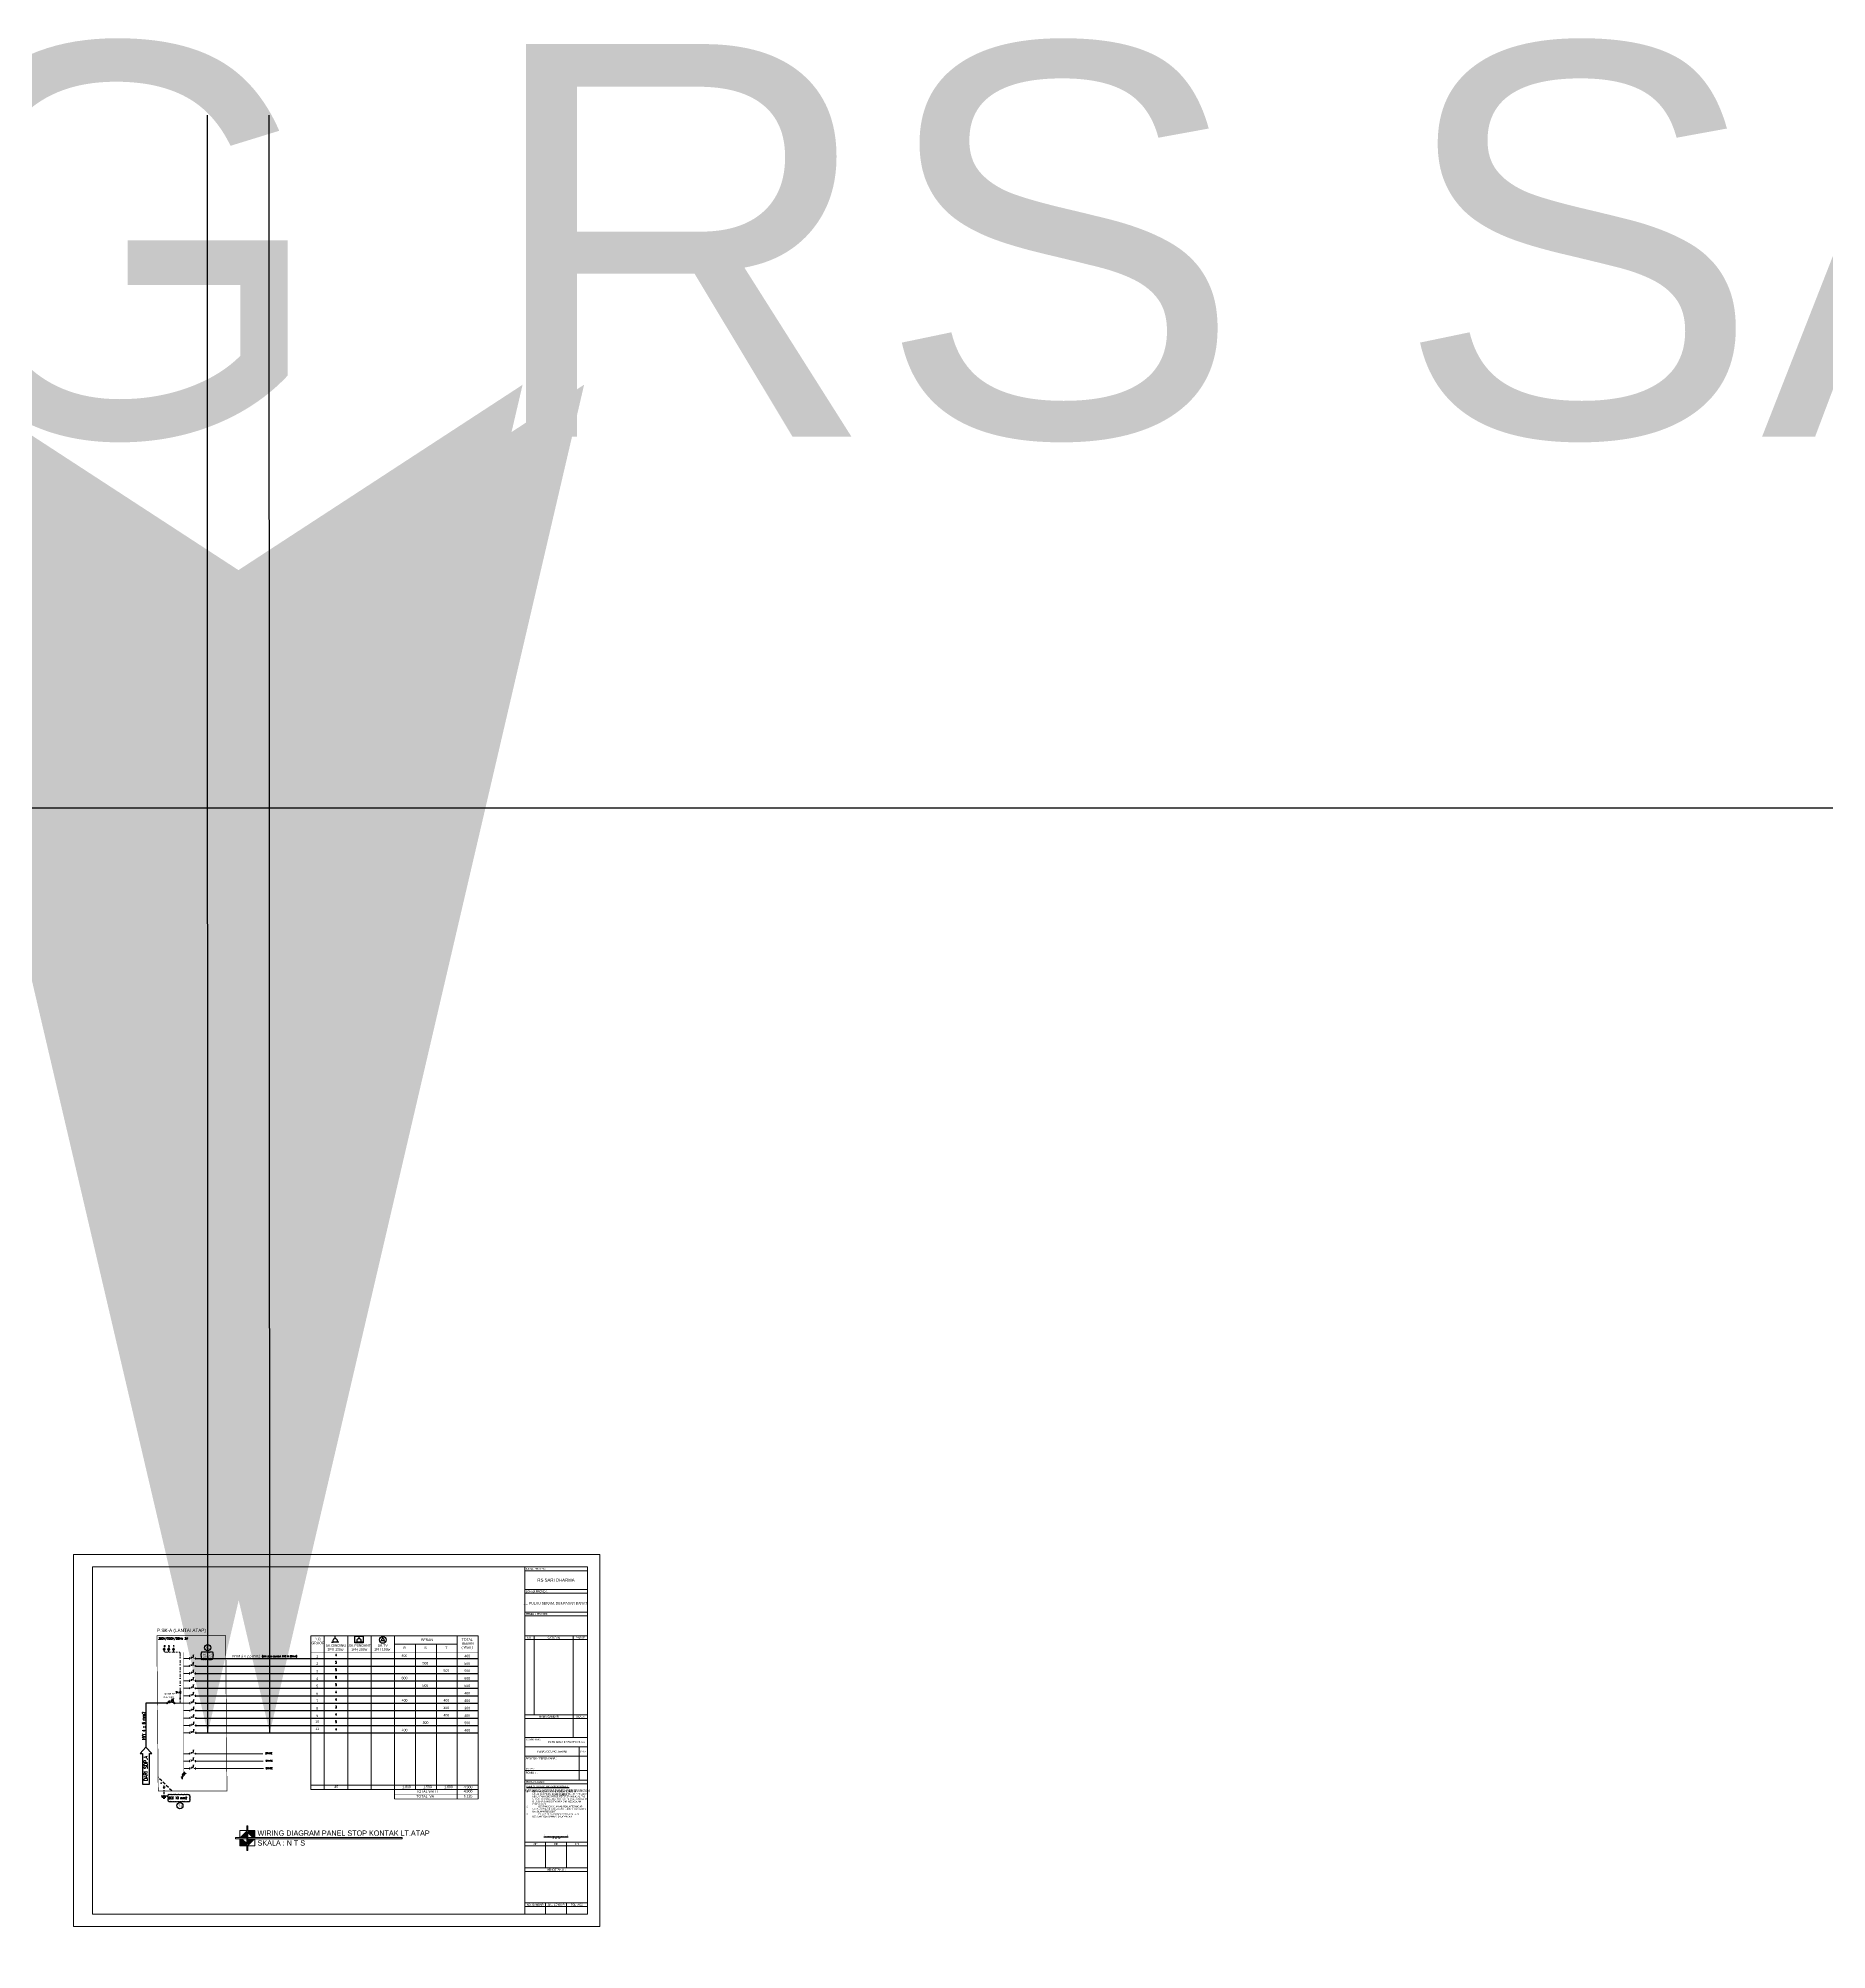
# Model space of a CAD drawing. Header units: inches. Extents: x 31310 to 32350, y 3900 to 5049.
# Drawn here: x 31588.6 to 31874, y 4744.3 to 5049.3 of the extents above; entities that cross this region are included whole.
import ezdxf
from ezdxf.enums import TextEntityAlignment as Align

# ---------------------------------------------------------------- set-up
doc = ezdxf.new("R2010")
doc.units = ezdxf.units.IN
doc.header["$MEASUREMENT"] = 0
for name, pattern in [('DASHDOT', [1, 0.5, -0.25, 0, -0.25]), ('HIDDEN', [0.375, 0.25, -0.125]), ('PHANTOM', [2.5, 1.25, -0.25, 0.25, -0.25, 0.25, -0.25])]:
    doc.linetypes.add(name, pattern=pattern)
for name, color, linetype in [('-KOP', 7, 'Continuous'), ('-LINE', 1, 'Continuous'), ('-SK', 1, 'Continuous'), ('-TXT', 7, 'Continuous'), ('BANTU', 7, 'Continuous'), ('COMP', 9, 'Continuous'), ('dg', 8, 'Continuous'), ('DIM', 1, 'Continuous'), ('KBL1', 4, 'Continuous'), ('KBL2', 200, 'Continuous'), ('LL', 6, 'Continuous'), ('PNL', 5, 'Continuous'), ('TEXTKOP', 7, 'Continuous'), ('TXT-ME', 7, 'Continuous'), ('WIRING', 4, 'Continuous')]:
    doc.layers.add(name, color=color, linetype=linetype)
for name, color, linetype, lineweight in [('A-FURN-EQPM', 177, 'Continuous', 0), ('US 0 Sanitair', 9, 'Continuous', 0), ('US-Elevation', 9, 'Continuous', 5), ('US-Text', 42, 'Continuous', 5)]:
    doc.layers.add(name, color=color, linetype=linetype, lineweight=lineweight)
doc.layers.add('KB FRC', color=7, linetype='Continuous', true_color=0xf2180d)
doc.layers.add('LAMPU', color=7, linetype='Continuous', true_color=0xff05ff)
doc.layers.add('SK CCTV', color=7, linetype='Continuous', true_color=0x05ff05, plot=False)
doc.styles.add('1 100', font='GOTHIC.TTF')
doc.styles.add('1 200', font='GOTHIC.TTF', dxfattribs={"height": 300})
doc.styles.add('Arial Narrow', font='ARIALN.TTF')
doc.styles.add('Grap', font='')
doc.styles.add('HF-SM', font='SIMPLEX.SHX', dxfattribs={"width": 0.9, "height": 2.5})
doc.styles.add('S4', font='arial.ttf', dxfattribs={"height": 2.7})
doc.styles.add('SAS2', font='arial.ttf', dxfattribs={"height": 4})
doc.styles.add('TXT', font='romans.shx', dxfattribs={"width": 0.85, "height": 0.25})
doc.styles.get('Grap').set_extended_font_data('Graphite Light')
doc.dimstyles.new('dim200', dxfattribs={"dimscale": 2, "dimtxt": 0.17, "dimasz": 0.12, "dimexe": 0.15, "dimexo": 0.1, "dimgap": 0.06, "dimtad": 1, "dimdec": 1, "dimlfac": 100, "dimzin": 12, "dimdsep": 46, "dimtxsty": 'Grap', "dimblk": 'ar1', "dimcen": 0.09, "dimclrd": 243, "dimclre": 243, "dimclrt": 256, "dimadec": 0, "dimazin": 0, "dimtfac": 1, "dimtdec": 1, "dimtix": 1, "dimtmove": 0, "dimatfit": 3, "dimldrblk": 'ar2', "dimfxl": 1, "dimtolj": 1, "dimtzin": 0, "dimarcsym": 0})

# ---------------------------------------------------------------- blocks, each defined once
blk = doc.blocks.new('A$C5E321F3B')
at = {"layer": 'BANTU'}
for p, q in [((-3.028300852747634e-06, 0.5366719296116571), (1.290313190980214, 0.5366719296116571)), ((0.2150496749131889, 0.3599916380326249), (1.075260487768901, 0.3599916380326249)), ((0.3671148996691045, 1.67754733449874), (3.659296291019928, 4.969728725865025)), ((0.4301023781276854, 0.1833113464645066), (0.8602077845544045, 0.1833113464645066)), ((0.6451550813412723, 3.891061845089098), (3.07819867741182, 6.32410544117829)), ((0.6451550813412723, 3.245903735449247), (3.07819867741182, 5.67894733153571)), ((0.6451550813412723, 2.600745625805757), (3.07819867741182, 5.03378922189313)), ((0.6451550813412723, 0.1833113464645066), (0.6451550813412723, 1.227091161126737e-06))]:
    blk.add_line(p, q, dxfattribs=at)
at = {"layer": 'BANTU', "linetype": 'HIDDEN'}
for q in [(3.07819867741182, 3.74347300260979), (0.6451550813412723, 0.5366719296116571)]:
    blk.add_line((0.6451550813412723, 1.310429406523326), q, dxfattribs=at)
at = {"layer": 'BANTU'}
for centre in [(0.2150496749131889, 1.525482109736913), (3.811361515773569, 5.121793950616848)]:
    blk.add_circle(centre, 0.2150527032136106, dxfattribs=at)
blk = doc.blocks.new('-SK_1P')
at = {"layer": '-SK'}
for p, q in [((-0.3399348478082766, 9.064024197869004e-12), (-0.1895891556021025, 4.201865522190929e-12)), ((0.1895891556018751, 4.201865522190929e-12), (-0.1895891556021025, -4.201865522190929e-12)), ((-7.436936788618453e-12, 0.3283780499673213), (-1.223906881397952e-11, 0.5472967499455554)), ((0.3399348478080493, 9.064024197869004e-12), (0.1895891556018751, 4.201865522190929e-12))]:
    blk.add_line(p, q, dxfattribs=at)
blk.add_arc((-2.634804763257393e-12, 0.1094593499890871), 0.2189187000445996, 330.0000000110279, 209.9999999927428, dxfattribs=at)
blk = doc.blocks.new('ar1')
at = {"color": 251, "ltscale": 0.13}
for p, q in [((0, 1.059485542218681), (0, -1.059485542219534)), ((1.059485542219107, -4.263256414560601e-13), (-1.059485542219107, 4.263256414560601e-13))]:
    blk.add_line(p, q, dxfattribs=at)
at = {"color": 5, "ltscale": 0.13}
blk.add_line((-0.5005146261982816, -0.50051462619831), (0.5005146261982816, 0.5005146261982958), dxfattribs=at)
blk = doc.blocks.new('ar2')
at = {"layer": 'dg', "color": 251, "ltscale": 0.13}
for points in [[(-0.9117523003132817, 0), (-1.075639182825341, 0.2513291524311967), (0, 0)], [(-0.9117523003132817, 0), (-1.075639182825341, -0.2513291524311967), (0, 0)]]:
    blk.add_solid(points, dxfattribs=at)
at = {"layer": 'DIM', "color": 251, "ltscale": 0.13}
blk.add_line((0, 0), (-1.290786605334034, 4.263256414560601e-13), dxfattribs=at)
blk = doc.blocks.new('_ClosedBlank')
at = {"color": 0, "linetype": 'ByBlock', "lineweight": -2}
for p, q in [((-1, 0.1666666666666667), (0, 0)), ((-1, 0.1666666666666667), (-1, -0.1666666666666667)), ((0, 0), (-1, -0.1666666666666667))]:
    blk.add_line(p, q, dxfattribs=at)
blk = doc.blocks.new('-mcb1p')
at = {"layer": '-LINE', "color": 7}
blk.add_line((0.5162928640602118, 0.01413960749903254), (0.4648035828287433, 0.2222525603814276), dxfattribs=at)
at = {"layer": '-LINE', "color": 2, "const_width": 0.04}
blk.add_lwpolyline([(0.04898442620706334, 0.01012126058542862), (0.7551118374052521, 0.1848244319012551)], dxfattribs=at)
at = {"layer": '-LINE', "color": 7}
blk.add_lwpolyline([(0.3000475723082729, 0.3180153368143621), (0.357348213060753, 0.08641362741322922)], dxfattribs=at)
at = {"layer": '-LINE', "color": 2}
for centre in [(0, 0), (0.7870275468719683, 0)]:
    blk.add_circle(centre, 0.05001913560501947, dxfattribs=at)
at = {"layer": '-LINE', "color": 7, "xscale": 0.1800000000000017, "yscale": 0.1800000000000017, "zscale": 0.1800000000000017, "rotation": 103.89650610379}
blk.add_blockref('_ClosedBlank', (0.256817179713849, 0.4927469400123314), dxfattribs=at)
blk = doc.blocks.new('-MCCB')
at = {"layer": 'WIRING', "color": 7}
for p, q in [((0.1356092005717642, 0.2325237684173089), (0.2287180560575166, 0.2581688094919627)), ((0.1627621788052807, 0.1339400804834554), (0.1356092005717642, 0.2325237684173374)), ((0.2558710342910899, 0.1595851215581945), (0.1627621788052807, 0.1339400804834554)), ((0.2287180560575734, 0.2581688094919627), (0.2112009480869688, 0.3217677668818908)), ((0.4901779306578646, 0.1903890111021553), (0.5461011873437087, -0.01265025913687623)), ((0.5634672426764382, 0.2784389369682572), (0.6512890203445636, -0.04041355313285067)), ((0.6715040857058057, 0.2403318083781869), (0.7274273423917066, 0.03729253813918376))]:
    blk.add_line(p, q, dxfattribs=at)
at = {"layer": 'WIRING', "const_width": 0.04}
blk.add_lwpolyline([(0.1209590534339782, -5.863441288056492e-08), (0.8127083604530867, 0.1730250195059284)], dxfattribs=at)
at = {"layer": 'WIRING', "color": 7}
for points in [[(0.2558710342910899, 0.1595851215581945), (0.2877988066064177, 0.04366569956025046)], [(0.3573163646873354, 0.2655668508658948), (0.4101051379276441, 0.07390787693046263)]]:
    blk.add_lwpolyline(points, dxfattribs=at)
at = {"layer": 'WIRING'}
for centre in [(0.06047952671701751, 0), (0.8279774787403085, 0)]:
    blk.add_circle(centre, 0.06047952671698908, dxfattribs=at)
at = {"layer": 'WIRING', "color": 7, "xscale": 0.1999999999999972, "yscale": 0.1999999999999972, "zscale": 0.1999999999999972, "rotation": 105.3991931955513}
for p in [(0.1580924397563308, 0.5145875955896599), (0.3042078563566974, 0.458386679573664)]:
    blk.add_blockref('_ClosedBlank', p, dxfattribs=at)
blk = doc.blocks.new('erthrhhrthre')
for p, q in [((-229.5045153649271, 130.0427290878982), (-229.5045153649271, 40.9427290878985)), ((-103.5045153649271, 130.0427290880158), (-229.5045153649271, 130.0427290878982)), ((-103.5045153649271, 40.94272908721084), (-103.5045153649271, 130.0427290880158)), ((-121.5045153614346, 121.6427290893304), (-106.5045153649271, 121.6427290893304)), ((-121.5045153614346, 116.2427290896042), (-106.5045153649271, 116.2427290896042)), ((-121.5045153614346, 110.542729089878), (-106.5045153649271, 110.542729089878)), ((-121.5045153614346, 91.64163867518317), (-106.5045153649271, 91.64163867518317)), ((-121.5045153614346, 86.24163867545698), (-106.5045153649271, 86.24163867545698)), ((-121.5045153614346, 83.99163867597946), (-106.5045153649271, 83.99163867597946)), ((-121.5045153614346, 76.04163867755246), (-106.5045153649271, 76.04163867755246)), ((-121.5045153614346, 61.20042072786995), (-106.5045153649271, 61.20042072786995)), ((-121.5045153614346, 55.05042072919116), (-106.5045153649271, 55.05042072919116)), ((-121.5045153614346, 46.64272908801725), (-106.5045153649271, 46.64272908801725)), ((-229.5045153649271, 40.9427290878985), (-103.5045153649271, 40.94272908721084))]:
    blk.add_line(p, q)
at = {"color": 5}
for p, q in [((-225.0045153649271, 127.0427290882907), (-225.0045153649271, 43.9427290882907)), ((-106.5045153649271, 127.0427290890646), (-225.0045153649271, 127.0427290882907)), ((-121.5045153614346, 43.9427290882907), (-121.5045153614346, 127.0427290889808)), ((-106.5045153649271, 43.9427290882907), (-106.5045153649271, 127.0427290890646)), ((-225.0045153649271, 43.9427290882907), (-106.5045153649271, 43.9427290882907))]:
    blk.add_line(p, q, dxfattribs=at)
at = {"ltscale": 8}
for p, q in [((-121.5045153614346, 126.1427290893304), (-106.5045153649271, 126.1427290893304)), ((-121.5045153614346, 120.7427290896042), (-106.5045153649271, 120.7427290896042)), ((-121.5045153614346, 115.342729089878), (-106.5045153649271, 115.342729089878)), ((-119.2545153619599, 91.64163867518317), (-119.2545153619599, 110.542729089878)), ((-109.8633983836198, 86.24163867545698), (-109.8633983836198, 110.542729089878)), ((-121.5045153614346, 109.6427290901515), (-106.5045153649271, 109.6427290901515)), ((-121.5045153614346, 90.74163867545698), (-106.5045153649271, 90.74163867545698)), ((-108.4729118032146, 83.99163867597946), (-108.4729118032146, 76.04163867755246)), ((-121.5045153614346, 81.74163867650506), (-106.5045153649271, 81.74163867650506)), ((-121.5045153614346, 78.29163867702718), (-106.5045153649271, 78.29163867702718)), ((-121.5045153614346, 75.14163867782626), (-106.5045153649271, 75.14163867782626)), ((-121.5045153614346, 60.30042072814098), (-106.5045153649271, 60.30042072814098)), ((-116.5045153625988, 61.20042072786995), (-116.5045153625988, 55.05042072919116)), ((-111.5045153637629, 61.20042072786995), (-111.5045153637629, 55.05042072919116)), ((-121.5045153614346, 54.15042072946497), (-106.5045153649271, 54.15042072946497)), ((-121.5045153614346, 45.7427290882907), (-106.5045153649271, 45.7427290882907))]:
    blk.add_line(p, q, dxfattribs=at)
at = {"ltscale": 5}
for p, q in [((-116.5045153625988, 43.9427290882907), (-116.5045153625988, 46.64272908801725)), ((-111.5045153637629, 43.9427290882907), (-111.5045153637629, 46.64272908801725))]:
    blk.add_line(p, q, dxfattribs=at)
at = {"layer": 'A-FURN-EQPM', "color": 0, "linetype": 'ByBlock', "lineweight": -2, "ltscale": 0.25}
blk.add_lwpolyline([(-229.5045153649271, 40.94272908721084), (-103.5045153649271, 40.94272908721084), (-103.5045153649271, 130.0427290872108), (-229.5045153649271, 130.0427290872108)], close=True, dxfattribs=at)
at = {"layer": 'TEXTKOP', "style": '1 100'}
for s, height, p in [('NAMA PROYEK :', 0.45, (-121.2465096561468, 126.5927290891568)), ('LOKASI PROYEK :', 0.45, (-121.2465096561468, 121.1927290894673)), ('PEMILIK PROYEK :', 0.45, (-121.2465096561468, 115.7927290897411)), ('DIGAMBAR :', 0.45, (-121.2465096561468, 85.74975166173476)), ('I PUTU NOVA PRASETYA S.Ars', 0.45, (-116.2578214303244, 85.14038388329651)), ('ARSITEK / PERENCANA :', 0.45, (-121.2465096561468, 81.2497516627825)), ('PEMILIK :', 0.45, (-121.2465096561468, 77.79975166330533)), ('NO SKA :', 0.3461538461538461, (-121.225237962894, 78.73860255464132)), ('PERNYATAAN :', 0.45, (-121.2465096561468, 75.59163867768936))]:
    blk.add_text(s, height=height, dxfattribs=at).set_placement(p, align=Align.MIDDLE_LEFT)
at = {"layer": 'TEXTKOP', "style": '1 100', "oblique": 1.6658674e-09}
for s, height, p in [('RS SARI DHARMA', 0.7499999999999999, (-114.0045153631777, 123.8927290893304)), ('JL. PULAU SERAM, DENPASAR BARAT ', 0.6, (-114.037341702639, 118.3489678990417))]:
    blk.add_text(s, height=height, rotation=359.9914844635406, dxfattribs=at).set_placement(p, align=Align.MIDDLE_CENTER)
at = {"layer": 'TEXTKOP', "style": '1 100'}
for s, height, p in [('NO.', 0.45, (-120.379515361697, 110.0927290900149)), ('CATATAN', 0.45, (-114.5589568727896, 110.0927290900149)), ('PARAF', 0.45, (-108.1839568742762, 110.0927290900149)), ('NAMA GAMBAR', 0.45, (-115.6839568725272, 91.19163867532006)), ('SKALA', 0.45, (-108.1839568742762, 91.19163867532006)), ('PENANGGUNG JAWAB', 0.48, (-114.9887135823246, 82.86663867624208)), ('PRF', 0.48, (-107.4887135840736, 82.86663867624208)), ('MENGETAHUI :', 0.45, (-114.0045153631836, 54.60042072932805)), ('NO. GAMBAR', 0.45, (-119.0045153620194, 46.19272908815415)), ('JML. LEMBAR', 0.45, (-114.0045153631836, 46.19272908815415)), ('TGL. ACC', 0.45, (-109.0045153643478, 46.19272908815415))]:
    blk.add_text(s, height=height, dxfattribs=at).set_placement(p, align=Align.MIDDLE_CENTER)
for s, p in [('DIP', (-119.0045153620194, 60.75042072800406)), ('DIK', (-114.0045153631836, 60.75042072800406)), ('DIS', (-109.0045153643478, 60.75042072800406))]:
    blk.add_text(s, height=0.45, dxfattribs=at).set_placement(p, align=Align.MIDDLE)
at = {"layer": 'TEXTKOP', "ltscale": 5, "style": '1 200'}
for s, insert, char_height, width, attachment_point in [('{\\H1.083x;\\LKAMI SEBAGAI PENANGGUNG JAWAB :\\P\\H0.9234x;\\P\\pxt4;}1. ^IBERTANGGUNG JAWAB PENUH TERHADAP  ^I^IBANGUNAN YANG TELAH BERDIRI BAIK MENYANGKUT ^IKEKUATAN ^IKONSTRUKSI, KEKOKOHAN & KUALITAS ^ISTRUKTUR BANGUNAN SERTA KESELAMATAN UMUM ^IDILINGKUNGAN SEKITARNYA DARI KEGAGALAN ^IKONSTRUKSI.\\P\\pi-4,l4,t8;2.^IBERTANGGUNG JAWAB PENUH TERHADAP SEGALA DAMPAK YANG TIMBUL AKIBAT BERDIRINYA BANGUNAN TERSEBUT.\\P3.^IMENYATAKAN BAHWA GAMBAR SESUAI DENGAN PELAKSANAAN DI LAPANGAN', (-121.0545153615408, 74.72491535187186), 0.36, 14.23509566162084, 1), ('{\\L( ............................. )\\P\\H0.8333x;\\l PEMILIK}', (-114.0045153631777, 63.01325457758223), 0.45, 14.99999999650754, 2)]:
    blk.add_mtext(s, dxfattribs=dict(at, insert=insert, char_height=char_height, width=width, attachment_point=attachment_point))

msp = doc.modelspace()

# ---------------------------------------------------------------- hatches: boundary and pattern name
at = {"layer": 'US-Text', "ltscale": 5}
for points in [[(31620.83920722031, 4762.024220309015), (31620.74808343042, 4762.024220309015), (31620.74808343042, 4760.90720191599), (31621.86510182349, 4760.90720191599), (31621.86510182349, 4760.998325705881)], [(31622.04734940328, 4763.323486281899), (31622.04734940328, 4763.232362492006), (31623.07324400645, 4762.206467888793), (31623.16436779635, 4762.206467888793), (31623.16436779635, 4763.323486281899)]]:
    msp.add_hatch(color=256, dxfattribs=at).paths.add_polyline_path(points)
h = msp.add_hatch(color=256, dxfattribs=at)
h.paths.add_polyline_path([(31621.86510182349, 4762.206467888793), (31621.86510182349, 4762.974625492974), (31621.09694421934, 4762.206467888793)])
h.paths.add_polyline_path([(31622.81550700742, 4762.024220309015), (31622.04734940328, 4762.024220309015), (31622.04734940328, 4761.256062704915)])

# ---------------------------------------------------------------- linework, layer by layer
at = {"layer": '-LINE'}
for p, q in [((31613.71882469975, 4790.777465896262), (31632.06130725061, 4790.777465896262)), ((31613.71882469975, 4789.591314905074), (31632.06130725061, 4789.591314905074)), ((31613.71882469975, 4788.405163913978), (31632.06130725061, 4788.405163913978)), ((31613.71882469975, 4787.219012922701), (31632.06130725061, 4787.219012922701)), ((31613.71882469975, 4786.032861931628), (31632.06130725061, 4786.032861931628)), ((31609.02213060688, 4783.661169209545), (31605.75682510495, 4783.661169209545)), ((31605.75682510495, 4783.661169209545), (31605.75682510495, 4776.640217575511)), ((31613.71882469975, 4784.846710940352), (31632.06130725061, 4784.846710940352)), ((31613.71882469975, 4783.660559949813), (31632.06125012457, 4783.660559949813)), ((31613.71882469975, 4782.474408958537), (31632.06125012457, 4782.474408958537)), ((31613.71882469975, 4781.28825796735), (31632.06125012457, 4781.28825796735)), ((31613.71882469975, 4780.102106976254), (31632.06125012457, 4780.102106976254)), ((31613.71882469975, 4778.915955985175), (31632.06125012457, 4778.915955985175))]:
    msp.add_line(p, q, dxfattribs=at)
at = {"layer": '-LINE', "color": 8}
for p, q in [((31632.06130725061, 4790.777465896262), (31658.81497587549, 4790.777556343278)), ((31632.06130725061, 4789.591314905074), (31658.81497587549, 4789.591405352114)), ((31632.06130725061, 4788.405163913978), (31658.81497587549, 4788.405254360927)), ((31632.06130725061, 4787.219012922701), (31658.81497587549, 4787.21910336974)), ((31632.06130725061, 4786.032861931628), (31658.81497587549, 4786.032952378554)), ((31632.06125012457, 4783.660559949813), (31658.81497587549, 4783.66065039694)), ((31632.06130725061, 4784.846710940352), (31658.81497587549, 4784.84680138739)), ((31632.06125012457, 4782.474408958537), (31658.81497587549, 4782.474499405755)), ((31632.06125012457, 4781.28825796735), (31658.81497587549, 4781.288348414479)), ((31632.06125012457, 4780.102106976254), (31658.81497587549, 4780.10219742347)), ((31632.06125012457, 4778.915955985175), (31658.81497587549, 4778.916046432393))]:
    msp.add_line(p, q, dxfattribs=at)
at = {"layer": '-LINE', "color": 8, "linetype": 'HIDDEN', "ltscale": 2}
msp.add_line((31609.87528967558, 4769.661079876922, -1.236089142154619e-09), (31607.72649064373, 4771.816556622326, -1.236089142154619e-09), dxfattribs=at)
at = {"layer": '-LINE', "color": 7}
for p, q in [((31608.17987756812, 4768.853336501777, -1.236089142154619e-09), (31609.09835942661, 4768.853336501777, -1.236089142154619e-09)), ((31608.30711210561, 4768.676765722632, -1.236089142154619e-09), (31608.94036937773, 4768.676765722632, -1.236089142154619e-09)), ((31608.5081024593, 4768.49519280649, -1.236089142154619e-09), (31608.75589869999, 4768.49519280649, -1.236089142154619e-09))]:
    msp.add_line(p, q, dxfattribs=at)
at = {"layer": '-LINE', "color": 7, "linetype": 'DASHDOT', "ltscale": 0.7}
msp.add_line((31608.63911849736, 4770.317905684635, -1.236089142154619e-09), (31608.63911849736, 4768.853336501777, -1.236089142154619e-09), dxfattribs=at)
msp.add_circle((31608.63911849736, 4770.317905684635, -1.236089142154619e-09), 0.1288483552559737, dxfattribs=at)
at = {"layer": '-SK', "elevation": -7.061019450284312e-10}
msp.add_lwpolyline([(31639.09622234831, 4794.364034142655), (31640.44682695615, 4794.364034142655), (31640.44682695615, 4793.28653655835), (31639.09622234831, 4793.28653655835)], close=True, dxfattribs=at)
at = {"color": 3}
msp.add_lwpolyline([(31324.75266503572, 4926.559414572846), (32143.07920005518, 4926.559414572846), (32143.07920005518, 3899.709283765784), (31324.75266503572, 3899.709283765784)], close=True, dxfattribs=at)
at = {"layer": 'BANTU', "linetype": 'Continuous', "lineweight": 0}
for p, q in [((31658.81497587549, 4794.422719361281), (31632.06130725061, 4794.419553996211)), ((31632.06130725061, 4794.419553996211), (31632.06130725061, 4769.898024957105)), ((31634.23757250976, 4794.419715877963), (31634.23757250976, 4769.898062296552)), ((31637.96733031212, 4794.419993316476), (31637.96733031212, 4769.898126290171)), ((31641.6970476067, 4794.420443808591), (31641.6970476067, 4769.898190283096)), ((31641.6970476067, 4794.420270751929), (31641.6970476067, 4769.898190283096)), ((31645.42676490198, 4794.421021718932), (31645.42676490198, 4768.371678238548)), ((31645.42676490198, 4794.420173929369), (31645.42676490198, 4768.371678238548)), ((31645.42676490198, 4794.420087420618), (31645.42676490198, 4768.371678238548)), ((31648.77353384029, 4793.086177996655), (31648.77348516604, 4769.898311697643)), ((31652.11853678214, 4793.086177996655), (31652.11893462883, 4769.898369097462)), ((31655.46300149547, 4794.420920476025), (31655.46300149547, 4768.371678238548)), ((31658.81497587549, 4794.420420092029), (31658.81497587549, 4768.371678238548)), ((31611.76990531133, 4790.777465896262), (31612.63245656013, 4790.777465896262)), ((31611.76990531133, 4789.591314905074), (31612.63245656013, 4789.591314905074)), ((31611.76990531133, 4788.405163913978), (31612.63245656013, 4788.405163913978)), ((31611.76990531133, 4787.219012922701), (31612.63245656013, 4787.219012922701)), ((31611.76990531133, 4786.032861931628), (31612.63245656013, 4786.032861931628)), ((31611.83483135128, 4783.661169209545), (31612.69738260041, 4783.661169209545)), ((31611.83488847696, 4784.847320200195), (31612.69743972646, 4784.847320200195)), ((31611.83483135128, 4782.475018218291), (31612.69738260041, 4782.475018218291)), ((31611.83483135128, 4781.288867227105), (31612.69738260041, 4781.288867227105)), ((31611.83483135128, 4780.102716236007), (31612.69738260041, 4780.102716236007)), ((31611.83483135128, 4778.916565244931), (31612.69738260041, 4778.916565244931)), ((31613.58173634182, 4775.598911055968), (31624.39878775036, 4775.598911055968)), ((31613.58173634182, 4774.41276006487), (31624.45506392657, 4774.41276006487)), ((31613.46006002842, 4773.226609073685), (31624.51134010242, 4773.226609073685)), ((31658.81497587549, 4769.898483985328), (31632.06130725061, 4769.898024957105))]:
    msp.add_line(p, q, dxfattribs=at)
at = {"layer": 'BANTU', "color": 4, "linetype": 'Continuous', "lineweight": 0}
msp.add_line((31608.25917949091, 4770.962919224472), (31608.12057881307, 4770.824318546601), dxfattribs=at)
at = {"layer": 'BANTU', "linetype": 'Continuous', "lineweight": 0, "elevation": -7.061019450284312e-10}
for points in [[(31645.4285308988, 4793.086177996655), (31655.46353972362, 4793.086177996655)], [(31658.81497587549, 4770.575601981976), (31632.0552262436, 4770.575582773671)]]:
    msp.add_lwpolyline(points, dxfattribs=at)
at = {"layer": 'BANTU', "linetype": 'Continuous', "lineweight": 0, "const_width": 0.06064555402493883, "elevation": -7.061019450284312e-10}
for points in [[(31632.06130725061, 4791.756331849789), (31658.81497587549, 4791.756422296737)], [(31645.42676490198, 4769.154799446189), (31658.81497587549, 4769.154799446189)], [(31645.42676490198, 4768.371678238548), (31658.81497587549, 4768.371678238548)]]:
    msp.add_lwpolyline(points, dxfattribs=at)
at = {"layer": 'BANTU', "color": 4, "linetype": 'Continuous', "lineweight": 0}
msp.add_circle((31608.19587376808, 4770.899696510733), 0.05375117321718845, dxfattribs=at)
at = {"layer": 'COMP', "color": 9, "lineweight": 0}
for p, q in [((31611.31792517375, 4785.560525434528), (31611.18557278728, 4785.560525434528)), ((31611.18557278728, 4785.560525434528), (31611.18557278728, 4785.200403920245)), ((31611.18557278728, 4785.200403920245), (31611.31792517375, 4785.200403920245)), ((31611.31792517375, 4785.560525434528), (31611.31792517375, 4785.200403920245))]:
    msp.add_line(p, q, dxfattribs=at)
at = {"layer": 'COMP', "color": 9, "lineweight": 0, "elevation": -7.061019450284312e-10}
for points in [[(31611.41057184422, 4785.388800695372), (31611.09292611609, 4785.388800695372)], [(31611.13263183246, 4785.428506411386), (31611.37086612855, 4785.428506411386)], [(31611.13263183246, 4785.349094979358), (31611.37086612855, 4785.349094979358)]]:
    msp.add_lwpolyline(points, dxfattribs=at)
at = {"layer": 'KB FRC', "color": 2}
for points in [[(31614.64847676122, 4791.791213695296, -0.52056705), (31614.90795886212, 4791.791213695296, -0.52056705), (31615.20769335108, 4791.791213695296, -0.52056705), (31615.4943720217, 4791.791213695296, -0.52056705), (31615.7856147354, 4791.791213695296, -0.52056705), (31615.97646681219, 4791.791213695296, -0.52056705), (31616.17506906445, 4791.791213695296, -0.52056705), (31616.4161530819, 4791.791213695296, -0.52056705), (31616.4275043811, 4791.617545004865, -0.52056705), (31616.4275043811, 4791.459218029554, -0.52056705), (31616.4275043811, 4791.218958011852, -0.52056705), (31616.4275043811, 4791.056689571044, -0.52056705), (31616.4275043811, 4790.858984562957, -0.52056705), (31616.34038808596, 4790.648824635064, -0.52056705), (31616.16527440451, 4790.648824635064, -0.52056705), (31615.91080954657, 4790.648824635064, -0.52056705), (31615.68551428, 4790.648824635064, -0.52056705), (31615.46680643369, 4790.648824635064, -0.52056705), (31615.26866195906, 4790.648824635064, -0.52056705), (31615.04494602535, 4790.648824635064, -0.52056705), (31614.84329497399, 4790.648824635064, -0.52056705), (31614.65334929693, 4790.648824635064, -0.52056705), (31614.64847676122, 4790.91955255102, -0.52056705), (31614.64847676122, 4791.111105027598, -0.52056705), (31614.64847676122, 4791.33743487165, -0.52056705), (31614.64847676122, 4791.582350487971, -0.52056705)], [(31609.32864934096, 4769.054050936282, -0.52056705), (31609.58976113026, 4769.054050936282, -0.52056705), (31609.85254380795, 4769.054050936282, -0.52056705), (31610.05276659307, 4769.054050936282, -0.52056705), (31610.35069743813, 4769.054050936282, -0.52056705), (31610.58813296777, 4769.054050936282, -0.52056705), (31610.7960235284, 4769.054050936282, -0.52056705), (31611.09010446349, 4769.054050936282, -0.52056705), (31611.31452537477, 4769.054050936282, -0.52056705), (31611.61151777567, 4769.054050936282, -0.52056705), (31611.78412283563, 4769.054050936282, -0.52056705), (31612.02259752052, 4769.054050936282, -0.52056705), (31612.24228043321, 4769.054050936282, -0.52056705), (31612.48602413877, 4769.054050936282, -0.52056705), (31612.66713012956, 4769.054050936282, -0.52056705), (31612.71218748312, 4768.871588223935, -0.52056705), (31612.71218748312, 4768.695238542852, -0.52056705), (31612.71218748312, 4768.445360616891, -0.52056705), (31612.71218748312, 4768.203722688486, -0.52056705), (31612.70752145901, 4767.971209538436, -0.52056705), (31612.46794353, 4767.971209538436, -0.52056705), (31612.28209038506, 4767.971209538436, -0.52056705), (31612.0820873332, 4767.971209538436, -0.52056705), (31611.89870160977, 4767.971209538436, -0.52056705), (31611.62235040276, 4767.971209538436, -0.52056705), (31611.44110250091, 4767.971209538436, -0.52056705), (31611.19024035302, 4767.971209538436, -0.52056705), (31610.98315548104, 4767.971209538436, -0.52056705), (31610.81892317414, 4767.971209538436, -0.52056705), (31610.59163657482, 4767.971209538436, -0.52056705), (31610.3177939893, 4767.971209538436, -0.52056705), (31610.03329434026, 4767.971209538436, -0.52056705), (31609.87908278595, 4767.971209538436, -0.52056705), (31609.72208336581, 4767.971209538436, -0.52056705), (31609.43529482856, 4767.971209538436, -0.52056705), (31609.32864934096, 4768.100726958638, -0.52056705), (31609.32864934096, 4768.288113658673, -0.52056705), (31609.32864934096, 4768.502106395266, -0.52056705), (31609.32864934096, 4768.685400563178, -0.52056705), (31609.32864934096, 4768.918528405216, -0.52056705)]]:
    msp.add_lwpolyline(points, format="xyb", close=True, dxfattribs=at)
for centre in [(31615.60802664803, 4792.515721033192), (31611.1870846936, 4767.303390967611)]:
    msp.add_circle(centre, 0.4937018360383809, dxfattribs=at)
at = {"layer": 'KBL1', "color": 4, "linetype": 'DASHDOT', "lineweight": 0}
for p, q in [((31608.67153716718, 4792.095943641392), (31608.67153716718, 4791.928373345469)), ((31608.82153716683, 4791.778373345559), (31608.67153716718, 4791.928373345469)), ((31608.82153716683, 4791.778373345559), (31611.10174898052, 4791.778373345559)), ((31609.37627720068, 4792.097721048031), (31609.37627720068, 4791.928373345469)), ((31609.52627720068, 4791.778373345559), (31609.37627720068, 4791.928373345469)), ((31610.15465822183, 4792.097721048031), (31610.15465822183, 4791.928373345469)), ((31610.30465822183, 4791.778373345559), (31610.15465822183, 4791.928373345469)), ((31611.25174898015, 4791.628373345627), (31611.10174898052, 4791.778373345559)), ((31611.25174898015, 4791.628373345627), (31611.25174898031, 4783.661169209545)), ((31611.25174898015, 4785.191165619028), (31611.25174898015, 4783.661169209545))]:
    msp.add_line(p, q, dxfattribs=at)
at = {"layer": 'KBL1', "color": 4, "linetype": 'Continuous', "lineweight": 0}
for p, q in [((31611.76990531133, 4775.598911055968), (31612.63245656013, 4775.598911055968)), ((31611.82618148754, 4774.41276006487), (31612.68873273634, 4774.41276006487)), ((31611.88245766341, 4773.226609073685), (31612.74500891256, 4773.226609073685))]:
    msp.add_line(p, q, dxfattribs=at)
at = {"layer": 'KBL2', "linetype": 'Continuous', "lineweight": 0}
msp.add_line((31611.97932478009, 4783.661169209545), (31610.33578118908, 4783.661169209545), dxfattribs=at)
at = {"layer": 'KBL2', "linetype": 'Continuous', "lineweight": 0, "const_width": 0.07858186462577108, "elevation": -7.061019450284312e-10}
msp.add_lwpolyline([(31611.76990531133, 4791.778373345559), (31611.76990531133, 4772.458689643863)], dxfattribs=at)
at = {"layer": 'LAMPU', "color": 9, "lineweight": 0}
for p, q in [((31608.56859567462, 4792.15088470969), (31608.77666261553, 4792.358951650863)), ((31608.56859567462, 4792.358951650863), (31608.77666261553, 4792.15088470969)), ((31609.28655641543, 4792.152662116265), (31609.49462335669, 4792.360729057458)), ((31609.28655641543, 4792.360729057458), (31609.49462335669, 4792.152662116265)), ((31610.05751647197, 4792.152662116265), (31610.26558341324, 4792.360729057458)), ((31610.05751647197, 4792.360729057458), (31610.26558341324, 4792.152662116265))]:
    msp.add_line(p, q, dxfattribs=at)
for centre, radius in [((31608.6726291449, 4792.254918180254), 0.1702289488385024), ((31608.6726291449, 4792.254918180254), 0.1471255450180272), ((31609.39058988606, 4792.256695586827), 0.1702289488385024), ((31609.39058988606, 4792.256695586827), 0.1471255450180272), ((31610.1615499426, 4792.256695586827), 0.1702289488385024), ((31610.1615499426, 4792.256695586827), 0.1471255450180272)]:
    msp.add_circle(centre, radius, dxfattribs=at)
at = {"layer": 'LL', "linetype": 'Continuous', "elevation": -7.061019450284312e-10}
msp.add_lwpolyline([(31605.75682510495, 4776.640217575511), (31604.82376814519, 4775.622990446989), (31605.19881208694, 4775.622990446989), (31605.19881208764, 4770.745057906468), (31606.31483812367, 4770.745049089332), (31606.31483812295, 4775.622990446989), (31606.68988206433, 4775.622990446989), (31605.75682510495, 4776.640217575511)], dxfattribs=at)
at = {"layer": 'PNL', "color": 7, "linetype": 'PHANTOM', "lineweight": 0, "ltscale": 0.9, "const_width": 0.1003200000032262, "elevation": -7.061019450284312e-10}
msp.add_lwpolyline([(31607.51281993233, 4794.419553996211), (31618.48783057046, 4794.419553996211), (31618.70150128185, 4769.646169618522), (31607.72649064373, 4769.646169618522)], close=True, dxfattribs=at)
at = {"layer": 'SK CCTV'}
for p, q in [((31643.45589578091, 4793.59055717415), (31643.252910619, 4793.59055717415)), ((31643.71493027961, 4793.59055717415), (31643.45589578091, 4793.59055717415)), ((31643.5854130299, 4793.969669860688), (31643.5854130299, 4794.21624424511)), ((31643.71493027961, 4793.59055717415), (31643.91791544078, 4793.59055717415)), ((31639.54549173891, 4791.963673231874), (31639.54528875397, 4791.963673231874)), ((31639.54575077377, 4791.963673231874), (31639.54549173891, 4791.963673231874)), ((31639.54575077377, 4791.963673231874), (31639.54595375907, 4791.963673231874))]:
    msp.add_line(p, q, dxfattribs=at)
for centre, radius in [((31643.5854130299, 4793.757989860569), 0.5366455259377423), ((31639.54562125634, 4791.96384066457), 0.0005366455259377421)]:
    msp.add_circle(centre, radius, dxfattribs=at)
for centre, radius in [((31643.5854130299, 4793.757989860681), 0.2116800000068074), ((31639.54562125634, 4791.96384066457), 0.0002116800000068075)]:
    msp.add_arc(centre, radius, 307.7236784141964, 232.2763215858036, dxfattribs=at)
at = {"layer": 'US-Text', "ltscale": 5}
for p, q in [((31620.04672323743, 4762.206467888793), (31621.86510182349, 4762.206467888793)), ((31620.04672323743, 4762.206467888793), (31620.04672323743, 4762.024220309015)), ((31620.04672323743, 4762.024220309015), (31621.86510182349, 4762.024220309015)), ((31621.86510182349, 4763.323486281899), (31620.74808343042, 4763.323486281899)), ((31620.74808343042, 4762.206467888793), (31620.74808343042, 4763.323486281899)), ((31620.74808343042, 4762.024220309015), (31620.74808343042, 4760.90720191599)), ((31621.86510182349, 4763.232362492006), (31621.86510182349, 4764.06251981307)), ((31622.04734940328, 4764.06251981307), (31621.86510182349, 4764.06251981307)), ((31621.86510182349, 4761.256062704915), (31621.86510182349, 4762.974625492974)), ((31622.04734940328, 4763.232362492006), (31622.04734940328, 4764.06251981307)), ((31622.04734940328, 4763.323486281899), (31623.16436779635, 4763.323486281899)), ((31622.04734940328, 4761.256062704915), (31622.04734940328, 4762.974625492974)), ((31623.16436779635, 4762.206467888793), (31623.16436779635, 4763.323486281899)), ((31623.16436779635, 4762.024220309015), (31623.16436779635, 4760.90720191599)), ((31621.86510182349, 4760.90720191599), (31620.74808343042, 4760.90720191599)), ((31621.86510182349, 4760.168168384733), (31621.86510182349, 4760.998325705881)), ((31622.04734940328, 4760.168168384733), (31621.86510182349, 4760.168168384733)), ((31622.04734940328, 4760.168168384733), (31622.04734940328, 4760.998325705881)), ((31622.04734940328, 4760.90720191599), (31623.16436779635, 4760.90720191599))]:
    msp.add_line(p, q, dxfattribs=at)
at = {"layer": 'US-Text', "ltscale": 5, "elevation": -7.061019450284312e-10}
for points in [[(31620.83920722031, 4762.206467888793), (31621.95622561339, 4763.323486281899), (31623.07324400645, 4762.206467888793)], [(31623.07324400645, 4762.024220309015), (31621.95622561339, 4760.90720191599), (31620.83920722031, 4762.024220309015)], [(31621.09694421933, 4762.206467888793), (31621.95622561339, 4763.065749282861), (31622.81550700742, 4762.206467888793)], [(31622.81550700742, 4762.024220309015), (31621.95622561339, 4761.164938915024), (31621.09694421933, 4762.024220309015)]]:
    msp.add_lwpolyline(points, dxfattribs=at)
at = {"layer": 'US-Text', "elevation": -7.061019450284312e-10}
msp.add_lwpolyline([(31622.04698259853, 4762.206467883356), (31646.64230794206, 4762.206467883356), (31646.64230794206, 4762.024220305369), (31622.04698259853, 4762.024220305369)], close=True, dxfattribs=at)

# ---------------------------------------------------------------- block references
at = {"layer": '-KOP', "xscale": -1.5, "yscale": 1.5, "zscale": 1.5, "rotation": 1.03178265931092e-08}
msp.add_blockref('-MCCB', (31610.40533336185, 4783.661169209835), dxfattribs=at)
at = {"layer": '-LINE', "xscale": -1.200000000038591, "yscale": 1.200000000038591, "zscale": 1.200000000038591, "rotation": 3.415092209024806e-08}
for p in [(31613.65880173718, 4790.777465896262), (31613.66654565083, 4789.591314905074), (31613.66654565083, 4788.405163913978), (31613.67428956449, 4787.219012922613), (31613.68977739214, 4786.032861931538), (31613.68977739214, 4784.846710940352), (31613.70526521908, 4783.660559949723), (31613.71300913309, 4782.474408958537), (31613.72075304674, 4781.28825796735), (31613.72849696004, 4780.102106976254), (31613.72849696004, 4778.915955985175), (31613.67284056222, 4775.598911055856), (31613.68058447623, 4774.412760064781), (31613.68832838952, 4773.226609073685)]:
    msp.add_blockref('-mcb1p', p, dxfattribs=at)
at = {"layer": '-SK', "ltscale": 2, "xscale": 1.709762533036515, "yscale": 1.709762533036515, "zscale": 1.709762533036515}
for p in [(31635.96572968506, 4793.397185215164), (31639.77397666871, 4793.391934286138)]:
    msp.add_blockref('-SK_1P', p, dxfattribs=at)
at = {"layer": 'LAMPU', "linetype": 'Continuous', "lineweight": 0, "xscale": 0.1709155555608699, "yscale": 0.1709155555608699, "zscale": 0.1709155555608699}
msp.add_blockref('A$C5E321F3B', (31611.45171577321, 4771.598672860444), dxfattribs=at)
at = {"layer": 'US-Elevation', "color": 1, "xscale": 0.6666666666678793, "yscale": 0.6666666666678793, "zscale": 0.6666666666678793}
msp.add_blockref('erthrhhrthre', (31747.22298854194, 4720.704847275143), dxfattribs=at)

# ---------------------------------------------------------------- texts
at = {"layer": '-TXT', "style": 'TXT'}
for s, height, width, p in [('(dlm pipa counduit PVC HI 20mm)', 0.2625000000084418, 0.85, (31624.29799975549, 4791.019317608339)), ('BCC 10 mm2', 0.3600000000115773, 0.8500000000000001, (31609.34737995516, 4768.359618752807, -1.236089142154619e-09))]:
    msp.add_text(s, height=height, dxfattribs=dict(at, width=width)).set_placement(p)
at = {"layer": '-TXT', "style": 'TXT', "width": 0.85}
for s, p in [('4', (31636.10106344734, 4791.178667943282)), ('5', (31636.10106745741, 4789.992516952113)), ('5', (31636.10107146746, 4788.80636596101)), ('5', (31636.10107948758, 4786.434063978682)), ('6', (31636.10107547753, 4787.620214969767)), ('4', (31636.10107146747, 4785.247912987403)), ('4', (31636.10107547753, 4784.061761997049)), ('3', (31636.10107948758, 4782.875611005806)), ('4', (31636.10107547753, 4781.689460014587)), ('5', (31636.10109953787, 4780.50330902359)), ('4', (31636.10108349764, 4779.317158032458))]:
    msp.add_text(s, height=0.3750000000120597, dxfattribs=at).set_placement(p, align=Align.CENTER)
at = {"layer": '-TXT', "style": 'TXT'}
for s, height, width, p in [('NYY 4 x 6 mm2', 0.4500000000144717, 0.8500000000000001, (31605.62204795003, 4777.8092265738)), ('DARI SDP.A', 0.6000000000192954, 0.85, (31606.03599592589, 4771.224365970304))]:
    msp.add_text(s, height=height, rotation=90, dxfattribs=dict(at, width=width)).set_placement(p)
at = {"layer": 'TXT-ME', "color": 7, "lineweight": 0, "style": 'S4'}
for s, height, p in [('WIRING RS SARI DARMA', 62.66766817733074, (31829.51034537244, 5017.102140327293)), ('GRUOP', 0.3960079632105805, (31633.20744391881, 4793.272545289685)), ('NO.', 0.3960079632105805, (31633.28299556016, 4793.899497847509)), ('SK.DINDING', 0.3960079632105805, (31636.08014218305, 4792.868984381457)), ('1PH 100w', 0.3960079632105805, (31636.00459054171, 4792.242031823544)), ('SK.PENDANT', 0.3960079632105805, (31639.8883891667, 4792.863733452406)), ('1PH 200w', 0.3960079632105805, (31639.812837525, 4792.236780894494)), ('1PH 100w', 0.3960079632105805, (31643.47544230008, 4792.24289775036)), ('SK.TV', 0.3960079632105805, (31643.55099394141, 4792.869850308273)), ('R', 0.3960079632105805, (31647.0346334176, 4792.491323765634)), ('BEBAN', 0.3960079632105805, (31650.63016812324, 4793.759884120685)), ('S', 0.3960079632105805, (31650.37963635909, 4792.491323765634)), ('T', 0.3960079632105805, (31653.72463930093, 4792.491323765634)), ('TOTAL', 0.3960079632105805, (31657.04450203859, 4793.804510146987)), ('( Watt )', 0.3960079632105805, (31657.04450203859, 4792.536853463826)), ('BEBAN', 0.3960079632105805, (31657.13310727095, 4793.190483894517)), ('2', 0.3960079632105805, (31633.09840941047, 4789.952547074166)), ('1', 0.3960079632105805, (31633.09840941047, 4791.138698065353)), ('1PH 100w', 0.0003960079632105806, (31639.54551128542, 4791.962325572473)), ('SK.TV', 0.0003960079632105806, (31639.54558683716, 4791.96295252504)), ('400', 0.3960079632105805, (31647.02119373261, 4791.231405786913)), ('500', 0.3960079632105805, (31650.36796267056, 4790.045266110291)), ('400', 0.3960079632105805, (31657.0527305752, 4791.185296928626)), ('500', 0.3960079632105805, (31657.0527305752, 4789.999145937441)), ('4', 0.3960079632105805, (31633.09840941047, 4787.580245091816)), ('3', 0.3960079632105805, (31633.09840941047, 4788.76639608298)), ('5', 0.3960079632105805, (31633.09840941047, 4786.394094100719)), ('600', 0.3960079632105805, (31647.03017084038, 4787.672930228291)), ('500', 0.3960079632105805, (31650.36796267056, 4786.486813136755)), ('500', 0.3960079632105805, (31653.7129656124, 4788.859126427655)), ('500', 0.3960079632105805, (31657.0527305752, 4788.812994946276)), ('500', 0.3960079632105805, (31657.05274661516, 4786.440692963992)), ('600', 0.3960079632105805, (31657.0527305752, 4787.626843954999)), ('8', 0.3960079632105805, (31633.09835228407, 4782.83564112754)), ('6', 0.3960079632105805, (31633.09840941047, 4785.207943109376)), ('7', 0.3960079632105805, (31633.09835228407, 4784.021792118905)), ('400', 0.3960079632105805, (31647.0416142671, 4784.114499909578)), ('300', 0.3960079632105805, (31653.70180815917, 4782.928364471833)), ('400', 0.3960079632105805, (31653.71312733203, 4784.114522464219)), ('400', 0.3960079632105805, (31657.05275062525, 4785.254541972807)), ('400', 0.3960079632105805, (31657.05275463532, 4784.068390982335)), ('300', 0.3960079632105805, (31657.05275864577, 4782.882239991192)), ('10', 0.3960079632105805, (31633.09835228407, 4780.748705221569)), ('9', 0.3960079632105805, (31633.09835228407, 4781.649490136442)), ('500', 0.3960079632105805, (31650.3865993764, 4780.556081715793)), ('400', 0.3960079632105805, (31653.7129656124, 4781.742220481207)), ('400', 0.3960079632105805, (31657.05276265584, 4781.696088999917)), ('500', 0.3960079632105805, (31657.05276666593, 4780.50993800891)), ('11', 0.3960079632105805, (31633.09835228407, 4779.562554230492)), ('400', 0.3960079632105805, (31647.04163030734, 4779.36989594505)), ('400', 0.3960079632105805, (31657.05277067597, 4779.323787017847)), ('45', 0.3960079632105805, (31636.15321576404, 4770.300467481718)), ('1.800', 0.3960079632105805, (31647.36089124894, 4770.293541218296)), ('1.500', 0.3960079632105805, (31650.70589353453, 4770.29403599529)), ('1.600', 0.3960079632105805, (31654.05089582013, 4770.294530772374))]:
    msp.add_text(s, height=height, dxfattribs=at).set_placement(p, align=Align.MIDDLE)
at = {"layer": 'TXT-ME', "color": 7, "lineweight": 0}
for s, height, style, p in [('P.SK-A (LANTAI ATAP)', 0.5266723589299659, 'SAS2', (31607.53356844698, 4795.008553926324)), ('R1', 0.33454752730954, 'S4', (31615.35213911366, 4792.350717655246)), ('16A.6kA', 0.2787896061002487, 'S4', (31614.81898009216, 4790.923250348193)), ('MCB.1P ', 0.2787896061002487, 'S4', (31614.85257361065, 4791.298443889153)), ('NYM 3 x 2,5 mm2 ', 0.3960079632105805, 'S4', (31619.57633938216, 4790.976433365991)), ('25A.10kA ', 0.2787896061002487, 'S4', (31608.5235404787, 4784.481647656519)), ('MCCB.3P', 0.2787896061002487, 'S4', (31608.65266759358, 4785.00043309473)), ('TOTAL WATT', 0.3960079632105805, 'S4', (31648.92767265117, 4769.376286718064)), ('TOTAL  VA', 0.3960079632105805, 'S4', (31648.92767265117, 4768.600005840898)), ('4.900', 0.3960079632105805, 'S4', (31656.48249649881, 4770.072305068664)), ('4.900', 0.3960079632105805, 'S4', (31656.48380615531, 4769.403355126375)), ('6.125', 0.3960079632105805, 'S4', (31656.48452460467, 4768.635477278531)), ('R1', 0.33454752730954, 'S4', (31610.93119715924, 4767.138387589664))]:
    msp.add_text(s, height=height, dxfattribs=dict(at, style=style)).set_placement(p)
at = {"layer": 'TXT-ME', "color": 3, "lineweight": 0, "style": 'HF-SM'}
for s, height, p in [('380V/220V/50Hz 3%%C', 0.3299964937990665, (31607.7386304537, 4793.801523703856)), ('R', 0.2884169355803841, (31608.61504995655, 4792.589580526766)), ('S', 0.2884169355803841, (31609.33301069772, 4792.591357933429)), ('T', 0.2884169355803841, (31610.10397075425, 4792.591357933429)), ('2A', 0.2884169355803841, (31610.51184786438, 4785.252376873327)), ('SPARE', 0.2563706094047858, (31624.82436508929, 4775.518833303206)), ('SPARE', 0.2563706094047858, (31624.88064126514, 4774.332682312132)), ('SPARE', 0.2563706094047858, (31624.88396690427, 4773.146531320945))]:
    msp.add_text(s, height=height, dxfattribs=at).set_placement(p)
at = {"layer": 'US 0 Sanitair', "insert": (31666.99911930926, 4769.894066975173, 1.472941976641907e-06), "char_height": 0.3831762187997976, "width": 9.028877221525471, "attachment_point": 1, "style": 'Arial Narrow'}
msp.add_mtext('\\pxqc;WIRING DIAGRAM PANEL PENERANGAN  LT. BASEMENT', dxfattribs=at)
at = {"layer": 'US-Text', "char_height": 0.8368568618856714, "attachment_point": 1, "style": 'Arial Narrow'}
for s, insert, width in [('WIRING DIAGRAM PANEL STOP KONTAK LT.ATAP', (31623.58175015711, 4763.346164101035), 26.34113921418547), ('SKALA : N T S', (31623.58175015711, 4761.770747960799), 12.6550818948072)]:
    msp.add_mtext(s, dxfattribs=dict(at, insert=insert, width=width))

# ---------------------------------------------------------------- leaders
at = {"layer": '-LINE', "color": 2}
for points in [[(31615.628644019, 4778.915955985175), (31615.62791317522, 4790.77746589635)], [(31625.5297640643, 4778.915955985175), (31625.52478053462, 4790.77746589635)]]:
    msp.add_leader(points, dimstyle='dim200', override={"dimasz": 100, "dimtad": 0}, dxfattribs=at)

doc.saveas('drawing.dxf')
